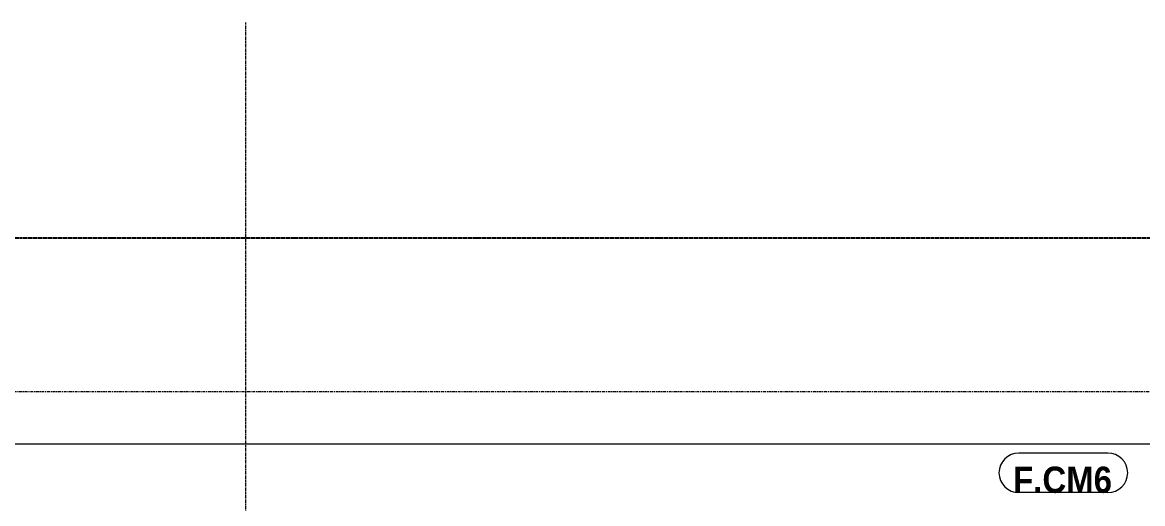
# Model space of a CAD drawing. Header units: millimetres. Extents: x 68650 to 268645, y -2410 to 17645.
# Drawn here: x 223240 to 229648, y 4959 to 7711 of the extents above; entities that cross this region are included whole.
import ezdxf

# ---------------------------------------------------------------- set-up
doc = ezdxf.new("R2010")
doc.units = ezdxf.units.MM
for name, pattern in [('Centre', [31.75, 6.35, -4.7625, 15.875, -4.7625]), ('Grid Line', [22.225, 12.7, -3.175, 3.175, -3.175]), ('Hidden', [7.14375, 4.7625, -2.38125])]:
    doc.linetypes.add(name, pattern=pattern)
for name, color, linetype, lineweight in [('A-ANNO-NOTE', 131, 'Continuous', 9), ('A-DETL-GENF', 92, 'Continuous', 18), ('A-DETL-GENF-2', 92, 'Hidden', 25), ('A-FLOR-LEVL-2', 51, 'Centre', 9), ('A-WALL', 113, 'Continuous', 18), ('S-GRID-1', 1, 'Grid Line', 9)]:
    doc.layers.add(name, color=color, linetype=linetype, lineweight=lineweight)
doc.styles.add('Arial_B', font='arialbd.ttf', dxfattribs={"width": 0.9, "height": 150})

# ---------------------------------------------------------------- blocks, each defined once
blk = doc.blocks.new('BORDER VIEW - BORDER VIEW-2322467-TKCS_NHÀ MÁY PHÁT ĐIỆN - MẶT CẮT 1')
at = {"layer": 'A-DETL-GENF-2'}
blk.add_line((70442.6, 6479.8), (90515.6, 6479.8), dxfattribs=at)
blk = doc.blocks.new('NCV_GHI CHU VAT LIEU HOAN THIEN - NCV_GHI CHU VAT LIEU HOAN THIEN-2361198-TKCS_NHÀ MÁY PHÁT ĐIỆN - MẶT CẮT 1')
at = {"layer": 'A-ANNO-NOTE'}
for p, q in [((82819.9, 4170.4), (82309.8, 4170.4)), ((82819.9, 3943.9), (82309.8, 3943.9))]:
    blk.add_line(p, q, dxfattribs=at)
for centre, start, end in [((82309.8, 4057.1), 90, 270), ((82819.9, 4057.1), 270, 90)]:
    blk.add_arc(centre, 113.2, start, end, dxfattribs=at)

msp = doc.modelspace()

# ---------------------------------------------------------------- linework, layer by layer
at = {"layer": 'A-FLOR-LEVL-2'}
msp.add_line((217496.2, 5600), (240354.9, 5600), dxfattribs=at)
at = {"layer": 'A-WALL'}
msp.add_line((237467.5, 5300), (219867.5, 5300), dxfattribs=at)
at = {"layer": 'S-GRID-1'}
for p, q in [((224517.5, 5836.5), (224517.5, 7711.5)), ((224517.5, 169.6), (224517.5, 5836.5))]:
    msp.add_line(p, q, dxfattribs=at)

# ---------------------------------------------------------------- block references
at = {"layer": 'A-ANNO-NOTE'}
msp.add_blockref('NCV_GHI CHU VAT LIEU HOAN THIEN - NCV_GHI CHU VAT LIEU HOAN THIEN-2361198-TKCS_NHÀ MÁY PHÁT ĐIỆN - MẶT CẮT 1', (146629.5, 1078.3), dxfattribs=at)
at = {"layer": 'A-DETL-GENF'}
msp.add_blockref('BORDER VIEW - BORDER VIEW-2322467-TKCS_NHÀ MÁY PHÁT ĐIỆN - MẶT CẮT 1', (148214.9, 0), dxfattribs=at)

# ---------------------------------------------------------------- texts
at = {"layer": 'A-ANNO-NOTE', "insert": (229189.9, 5094.8), "char_height": 150, "width": 585.225, "attachment_point": 5, "line_spacing_factor": 0.936439, "style": 'Arial_B'}
msp.add_mtext('\\pt3.375,6.75,10.125,13.5,16.875,20.25,23.625,27,30.375,33.75,37.125,40.5,43.875,47.25,50.625,54,57.375,60.75,64.125,67.5,70.875,74.25,77.625,81,84.375,87.75,91.125,94.5,97.875,101.25,104.625,108;F.CM6', dxfattribs=at)

doc.saveas('drawing.dxf')
